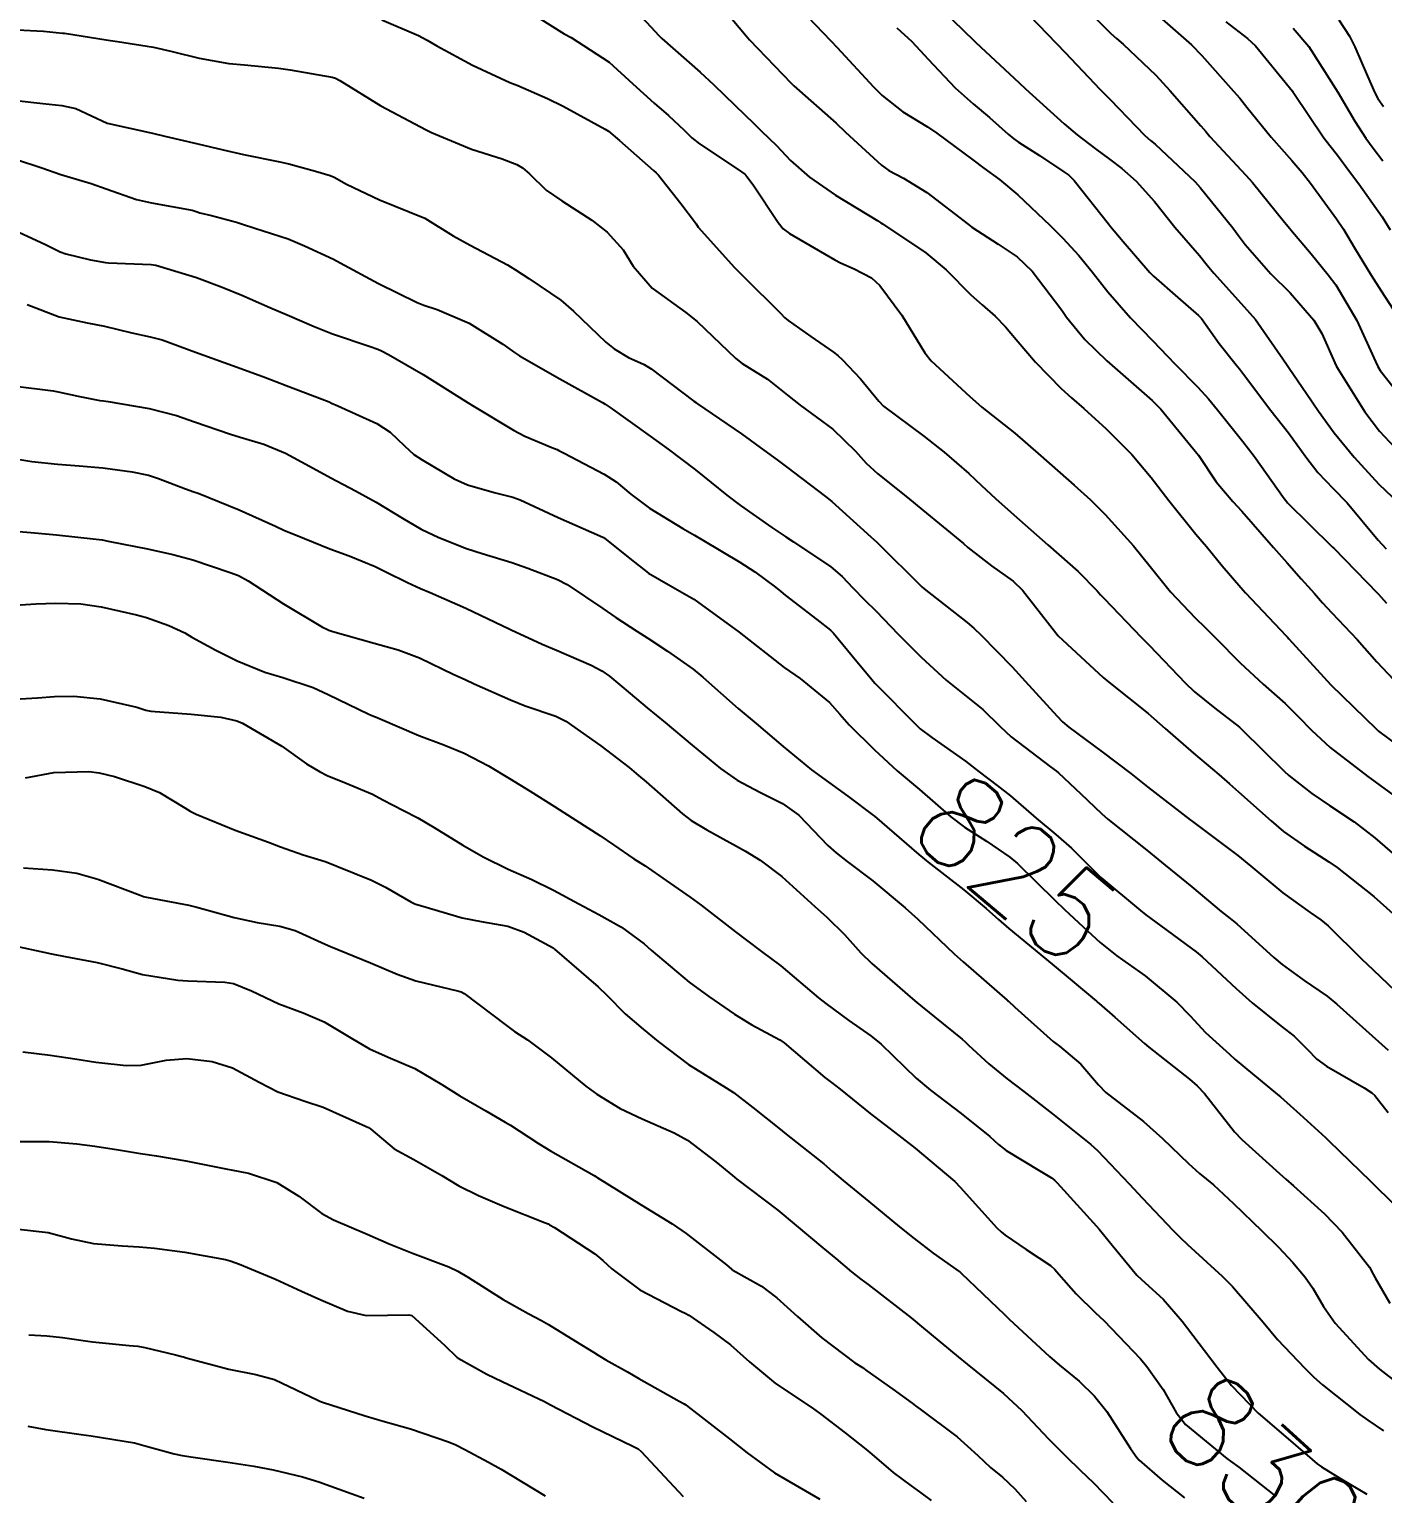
# Model space of a CAD drawing. Header units: metres. Extents: x 307586 to 320046, y 7427249 to 7434250.
# Drawn here: x 319499 to 319558.4, y 7429415.7 to 7429480 of the extents above; entities that cross this region are included whole.
import ezdxf
from ezdxf.enums import TextEntityAlignment as Align

# ---------------------------------------------------------------- set-up
doc = ezdxf.new("R2010")
doc.units = ezdxf.units.M
doc.header["$MEASUREMENT"] = 0
for name, color, linetype in [('Cotas', 45, 'Continuous'), ('Curvas de Nivel 1m', 11, 'Continuous'), ('Curvas de Nivel 5m', 15, 'Continuous')]:
    doc.layers.add(name, color=color, linetype=linetype)
doc.styles.add('Style-STANDARD', font='STANDARD.shx')

msp = doc.modelspace()

# ---------------------------------------------------------------- linework, layer by layer
at = {"layer": 'Curvas de Nivel 1m', "flags": 128}
for points, elevation in [([(319524.846, 7429481.606), (319526.426, 7429479.893), (319526.569, 7429479.732), (319526.721, 7429479.586), (319528.401, 7429478.11), (319529.008, 7429477.554), (319530.38, 7429476.23), (319530.725, 7429475.883), (319531.088, 7429475.529), (319531.744, 7429474.897), (319532.36, 7429474.242), (319533.197, 7429473.502), (319534.341, 7429472.72), (319536.205, 7429471.582), (319536.324, 7429471.507), (319536.402, 7429471.459), (319538.31, 7429470.178), (319539.193, 7429469.431), (319540.287, 7429468.337), (319540.772, 7429467.904), (319541.346, 7429467.404), (319541.8, 7429466.929), (319542.263, 7429466.385), (319543.121, 7429465.381), (319544.241, 7429464.227), (319544.693, 7429463.819), (319545.235, 7429463.355), (319546.22, 7429462.466), (319547.346, 7429461.329), (319548.193, 7429460.33), (319548.969, 7429459.312), (319550.161, 7429457.832), (319550.617, 7429457.293), (319551.312, 7429456.45), (319552.135, 7429455.491), (319552.338, 7429455.268), (319554.114, 7429453.38), (319554.178, 7429453.313), (319554.235, 7429453.248), (319556.083, 7429451.22), (319558.064, 7429449.29), (319558.167, 7429449.199), (319560.042, 7429447.805)], 818), ([(319528.885, 7429481.556), (319530.425, 7429479.702), (319530.5, 7429479.615), (319530.565, 7429479.538), (319532.395, 7429477.623), (319532.51, 7429477.509), (319534.377, 7429475.867), (319534.781, 7429475.486), (319536.358, 7429474.025), (319536.684, 7429473.793), (319537.323, 7429473.455), (319538.344, 7429472.824), (319540.176, 7429471.421), (319540.322, 7429471.311), (319541.478, 7429470.566), (319542.309, 7429470.01), (319542.972, 7429469.383), (319544.277, 7429467.665), (319544.482, 7429467.367), (319545.285, 7429466.377), (319546.254, 7429465.441), (319546.373, 7429465.339), (319548.237, 7429463.71), (319548.616, 7429463.316), (319550.204, 7429461.389), (319550.268, 7429461.299), (319551.045, 7429460.141), (319551.782, 7429459.276), (319552.177, 7429458.852), (319553.566, 7429457.256), (319554.146, 7429456.601), (319554.781, 7429455.882), (319555.356, 7429455.232), (319555.72, 7429454.818), (319556.125, 7429454.389), (319557.238, 7429453.209), (319558.098, 7429452.234), (319559.081, 7429451.19)], 817), ([(319532.44, 7429481.259), (319534.142, 7429479.493), (319534.418, 7429479.193), (319536.007, 7429477.474), (319536.389, 7429477.085), (319537.296, 7429476.37), (319538.376, 7429475.706), (319538.786, 7429475.436), (319540.361, 7429474.261), (319540.847, 7429473.902), (319541.531, 7429473.402), (319542.343, 7429472.729), (319543.763, 7429471.376), (319544.317, 7429470.825), (319545.022, 7429470.071), (319545.61, 7429469.35), (319546.29, 7429468.465), (319547.287, 7429467.33), (319548.263, 7429466.315), (319549.232, 7429465.31), (319550.243, 7429464.287), (319550.714, 7429463.77), (319551.103, 7429463.287), (319552.212, 7429461.899), (319552.709, 7429461.265), (319554.033, 7429459.403), (319554.142, 7429459.25), (319554.182, 7429459.206), (319555.123, 7429458.281), (319556.154, 7429457.267), (319556.205, 7429457.219), (319558.133, 7429455.247), (319558.175, 7429455.2), (319558.521, 7429454.804)], 816), ([(319539.02, 7429480.851), (319540.424, 7429479.49), (319540.457, 7429479.454), (319540.499, 7429479.419), (319542.397, 7429477.651), (319542.679, 7429477.387), (319544.378, 7429475.84), (319544.944, 7429475.364), (319545.756, 7429474.745), (319546.362, 7429474.294), (319546.907, 7429473.883), (319547.539, 7429473.328), (319548.34, 7429472.429), (319549.237, 7429471.311), (319550.311, 7429470.063), (319550.658, 7429469.646), (319550.942, 7429469.29), (319552.281, 7429467.82), (319552.775, 7429467.265), (319553.978, 7429465.531), (319554.167, 7429465.251), (319554.252, 7429465.129), (319555.017, 7429464.015), (319555.537, 7429463.23), (319556.219, 7429462.284), (319557.097, 7429461.211), (319558.191, 7429460.037), (319559.068, 7429459.191)], 814), ([(319542.439, 7429481.02), (319544.042, 7429479.374), (319544.417, 7429478.981), (319545.957, 7429477.354), (319546.389, 7429476.913), (319547.16, 7429476.117), (319547.923, 7429475.327), (319548.169, 7429475.12), (319548.369, 7429474.95), (319550.119, 7429473.302), (319550.349, 7429473.045), (319551.781, 7429471.278), (319552.012, 7429470.966), (319552.316, 7429470.546), (319553.444, 7429469.259), (319554.29, 7429468.421), (319555.327, 7429467.234), (319555.685, 7429466.646), (319556.254, 7429465.352), (319556.319, 7429465.219), (319556.397, 7429465.073), (319557.576, 7429463.207), (319558.22, 7429462.359), (319559.31, 7429461.189)], 813), ([(319544.896, 7429481.365), (319546.427, 7429479.803), (319546.666, 7429479.587), (319546.96, 7429479.342), (319548.403, 7429477.98), (319549.021, 7429477.314), (319550.377, 7429475.753), (319550.587, 7429475.509), (319550.774, 7429475.294), (319551.541, 7429474.459), (319552.356, 7429473.595), (319552.646, 7429473.267), (319554.049, 7429471.531), (319554.277, 7429471.25), (319554.322, 7429471.195), (319555.22, 7429470.144), (319555.967, 7429469.225), (319556.296, 7429468.783), (319557.224, 7429467.21), (319558.043, 7429465.414), (319558.14, 7429465.201), (319558.251, 7429465.019), (319559.7, 7429463.185)], 812), ([(319521.298, 7429480.514), (319522.425, 7429479.798), (319522.739, 7429479.627), (319524.407, 7429478.548), (319525.447, 7429477.599), (319526.385, 7429476.75), (319527.012, 7429476.213), (319527.697, 7429475.57), (319528.039, 7429475.234), (319528.367, 7429474.969), (319530.062, 7429473.837), (319530.354, 7429473.634), (319530.406, 7429473.592), (319530.449, 7429473.539), (319530.721, 7429473.161), (319531.822, 7429471.518), (319532.049, 7429471.243), (319532.318, 7429471.035), (319533.409, 7429470.402), (319534.307, 7429469.874), (319534.561, 7429469.742), (319535.163, 7429469.477), (319535.914, 7429469.082), (319536.292, 7429468.747), (319537.247, 7429467.45), (319538.256, 7429465.79), (319538.533, 7429465.437), (319540.238, 7429463.884), (319540.479, 7429463.66), (319540.767, 7429463.412), (319542.216, 7429462.264), (319543.242, 7429461.38), (319544.195, 7429460.532), (319544.82, 7429459.991), (319545.528, 7429459.35), (319546.173, 7429458.707), (319547.422, 7429457.327), (319548.144, 7429456.422), (319549.045, 7429455.311), (319550.122, 7429454.172), (319550.566, 7429453.742), (319551.023, 7429453.286), (319552.097, 7429452.197), (319553.106, 7429451.26), (319554.075, 7429450.409), (319554.655, 7429449.827), (319555.225, 7429449.233), (319556.052, 7429448.469), (319557.704, 7429447.203), (319558.031, 7429446.967), (319558.849, 7429446.368)], 819), ([(319548.436, 7429480.642), (319549.968, 7429479.305), (319550.416, 7429478.85), (319551.81, 7429477.279), (319552.079, 7429476.964), (319552.386, 7429476.575), (319553.46, 7429475.259), (319554.363, 7429474.238), (319554.817, 7429473.705), (319555.187, 7429473.237), (319556.33, 7429471.681), (319556.633, 7429471.217), (319557.121, 7429470.406), (319557.856, 7429469.204), (319558.293, 7429468.517), (319559.153, 7429467.191)], 811), ([(319556.435, 7429480.415), (319556.9, 7429479.696), (319557.135, 7429479.219), (319557.682, 7429477.932), (319558.005, 7429477.206), (319558.142, 7429476.955), (319558.387, 7429476.609)], 808), ([(319498.423, 7429479.966), (319499.585, 7429479.908), (319500.422, 7429479.827), (319500.501, 7429479.819), (319502.418, 7429479.52), (319502.825, 7429479.457), (319504.413, 7429479.205), (319505.235, 7429479.017), (319506.406, 7429478.72), (319507.716, 7429478.497), (319508.402, 7429478.433), (319509.893, 7429478.293), (319510.4, 7429478.22), (319512.252, 7429477.895), (319512.394, 7429477.851), (319512.58, 7429477.748), (319514.382, 7429476.641), (319516.124, 7429475.712), (319516.371, 7429475.587), (319516.608, 7429475.467), (319518.359, 7429474.739), (319519.717, 7429474.302), (319520.349, 7429474.061), (319520.606, 7429473.915), (319520.911, 7429473.652), (319521.639, 7429472.937), (319522.335, 7429472.461), (319523.641, 7429471.617), (319524.318, 7429471.096), (319525.022, 7429470.315), (319525.465, 7429469.593), (319526.289, 7429468.636), (319527.767, 7429467.565), (319528.269, 7429467.171), (319529.972, 7429465.543), (319530.251, 7429465.334), (319531.355, 7429464.635), (319532.237, 7429463.942), (319532.795, 7429463.504), (319534.217, 7429462.445), (319535.219, 7429461.475), (319535.683, 7429460.953), (319536.193, 7429460.491), (319537.504, 7429459.447), (319538.175, 7429458.894), (319539.961, 7429457.422), (319540.151, 7429457.256), (319541.18, 7429456.441), (319542.137, 7429455.772), (319542.55, 7429455.386), (319544.113, 7429453.37), (319546.086, 7429451.547), (319546.337, 7429451.337), (319548.069, 7429449.974), (319548.813, 7429449.312), (319550.047, 7429448.224), (319551.167, 7429447.283), (319551.632, 7429446.879), (319552.026, 7429446.535), (319553.456, 7429445.256), (319554.008, 7429444.796), (319554.917, 7429444.152), (319555.995, 7429443.462), (319556.352, 7429443.216), (319557.974, 7429441.942), (319558.808, 7429441.192)], 821), ([(319554.431, 7429480.044), (319555.119, 7429479.243), (319556.393, 7429477.23), (319557.127, 7429475.966), (319557.614, 7429475.211), (319557.937, 7429474.773), (319558.363, 7429474.218)], 809), ([(319498.382, 7429476.869), (319499.551, 7429476.738), (319500.38, 7429476.648), (319501.004, 7429476.515), (319502.373, 7429475.87), (319504.367, 7429475.441), (319504.901, 7429475.308), (319506.36, 7429474.964), (319507.467, 7429474.703), (319508.353, 7429474.503), (319509.95, 7429474.183), (319510.348, 7429474.092), (319511.52, 7429473.762), (319512.162, 7429473.573), (319512.34, 7429473.499), (319512.88, 7429473.202), (319514.331, 7429472.514), (319516.323, 7429471.71), (319517.56, 7429470.932), (319518.311, 7429470.526), (319519.939, 7429469.664), (319520.3, 7429469.439), (319520.885, 7429469.06), (319522.28, 7429468.11), (319522.848, 7429467.624), (319524.259, 7429466.259), (319524.621, 7429465.969), (319525.262, 7429465.595), (319525.942, 7429465.276), (319526.248, 7429465.089), (319528.119, 7429463.677), (319528.233, 7429463.594), (319528.282, 7429463.56), (319530.213, 7429462.237), (319531.194, 7429461.525), (319531.78, 7429461.098), (319532.196, 7429460.792), (319533.906, 7429459.493), (319534.18, 7429459.264), (319535.895, 7429457.725), (319536.153, 7429457.493), (319536.187, 7429457.46), (319538.134, 7429455.522), (319538.228, 7429455.439), (319540.118, 7429453.968), (319540.417, 7429453.717), (319540.736, 7429453.411), (319542.092, 7429452.01), (319542.671, 7429451.384), (319544.068, 7429449.845), (319544.3, 7429449.601), (319544.584, 7429449.362), (319546.047, 7429448.288), (319547.295, 7429447.327), (319548.027, 7429446.751), (319549.91, 7429445.301), (319550.012, 7429445.221), (319551.114, 7429444.393), (319551.998, 7429443.733), (319552.572, 7429443.264), (319553.976, 7429442.099), (319555.174, 7429441.232), (319555.643, 7429440.908), (319555.957, 7429440.646), (319557.43, 7429439.205), (319557.936, 7429438.717), (319559.546, 7429437.184)], 822), ([(319498.349, 7429474.298), (319499.505, 7429473.908), (319500.34, 7429473.623), (319501.68, 7429473.223), (319502.334, 7429472.992), (319503.658, 7429472.528), (319504.328, 7429472.376), (319506.107, 7429472.051), (319506.324, 7429471.986), (319506.44, 7429471.944), (319506.958, 7429471.82), (319508.052, 7429471.535), (319508.319, 7429471.444), (319508.853, 7429471.259), (319510.313, 7429470.8), (319511.037, 7429470.496), (319512.304, 7429469.901), (319512.595, 7429469.747), (319514.29, 7429468.84), (319515.977, 7429468.005), (319516.276, 7429467.882), (319516.864, 7429467.694), (319518.267, 7429467.091), (319519.746, 7429466.177), (319520.254, 7429465.815), (319520.342, 7429465.747), (319520.476, 7429465.657), (319522.238, 7429464.654), (319524.118, 7429463.611), (319524.232, 7429463.541), (319524.447, 7429463.39), (319526.211, 7429462.135), (319527.002, 7429461.572), (319528.194, 7429460.664), (319529.571, 7429459.546), (319530.176, 7429459.095), (319531.551, 7429458.13), (319532.156, 7429457.724), (319532.495, 7429457.507), (319534.142, 7429456.406), (319534.629, 7429455.974), (319535.095, 7429455.476), (319535.616, 7429454.956), (319536.123, 7429454.463), (319537.096, 7429453.45), (319538.098, 7429452.434), (319539.198, 7429451.429), (319540.076, 7429450.733), (319540.807, 7429450.146), (319541.566, 7429449.397), (319542.056, 7429448.95), (319543.778, 7429447.631), (319544.034, 7429447.439), (319544.121, 7429447.369), (319545.107, 7429446.437), (319546.015, 7429445.58), (319546.295, 7429445.337), (319547.999, 7429443.967), (319548.816, 7429443.312), (319549.979, 7429442.354), (319551.263, 7429441.281), (319551.657, 7429440.971), (319551.958, 7429440.73), (319553.571, 7429439.254), (319553.938, 7429438.946), (319554.908, 7429438.255), (319555.918, 7429437.556), (319556.338, 7429437.216), (319557.899, 7429435.821), (319558.596, 7429435.193)], 823), ([(319498.315, 7429471.177), (319499.662, 7429470.554), (319500.306, 7429470.234), (319500.555, 7429470.146), (319501.649, 7429469.88), (319502.301, 7429469.754), (319502.43, 7429469.739), (319504.3, 7429469.67), (319504.509, 7429469.638), (319506.292, 7429469.101), (319507.419, 7429468.68), (319508.281, 7429468.32), (319509.519, 7429467.788), (319510.27, 7429467.462), (319511.455, 7429466.952), (319512.262, 7429466.627), (319513.913, 7429466.077), (319514.255, 7429465.956), (319514.412, 7429465.885), (319514.719, 7429465.723), (319516.24, 7429464.845), (319518.107, 7429463.681), (319518.222, 7429463.604), (319518.414, 7429463.485), (319520.21, 7429462.394), (319520.699, 7429462.144), (319521.894, 7429461.635), (319522.118, 7429461.547), (319522.202, 7429461.514), (319522.429, 7429461.399), (319524.192, 7429460.473), (319524.719, 7429460.133), (319525.362, 7429459.592), (319526.174, 7429458.973), (319527.646, 7429458.08), (319528.156, 7429457.79), (319528.546, 7429457.556), (319530.144, 7429456.605), (319530.794, 7429456.185), (319531.707, 7429455.516), (319531.939, 7429455.321), (319532.129, 7429455.155), (319533.526, 7429454.088), (319534.114, 7429453.622), (319534.185, 7429453.56), (319534.255, 7429453.488), (319535.07, 7429452.504), (319535.93, 7429451.462), (319536, 7429451.379), (319536.081, 7429451.29), (319537.908, 7429449.442), (319538.061, 7429449.299), (319538.573, 7429448.917), (319540.04, 7429447.875), (319540.643, 7429447.411), (319541.435, 7429446.807), (319542.023, 7429446.358), (319543.154, 7429445.379), (319544.006, 7429444.664), (319544.705, 7429444.064), (319545.399, 7429443.349), (319545.984, 7429442.768), (319547.724, 7429441.322), (319547.961, 7429441.135), (319548.614, 7429440.656), (319549.947, 7429439.675), (319550.163, 7429439.514), (319550.432, 7429439.293), (319551.922, 7429437.9), (319552.625, 7429437.263), (319553.903, 7429436.247), (319554.466, 7429435.808), (319555.039, 7429435.233), (319555.461, 7429434.799), (319555.886, 7429434.496), (319557.545, 7429433.535), (319557.874, 7429433.327), (319558.012, 7429433.199), (319558.602, 7429432.452)], 824), ([(319498.229, 7429464.343), (319500.003, 7429464.126), (319500.226, 7429464.085), (319501.103, 7429463.887), (319502.054, 7429463.705), (319502.221, 7429463.683), (319502.424, 7429463.665), (319504.218, 7429463.354), (319505.425, 7429463.041), (319506.212, 7429462.77), (319507.785, 7429462.226), (319508.206, 7429462.097), (319509.258, 7429461.789), (319510.199, 7429461.397), (319511.248, 7429460.819), (319512.189, 7429460.315), (319513.281, 7429459.739), (319514.176, 7429459.241), (319515.341, 7429458.537), (319516.158, 7429458.06), (319516.927, 7429457.692), (319518.148, 7429457.202), (319518.837, 7429456.982), (319520.142, 7429456.596), (319520.833, 7429456.343), (319522.135, 7429455.842), (319522.558, 7429455.626), (319524.122, 7429454.568), (319524.695, 7429454.177), (319525.626, 7429453.587), (319526.108, 7429453.278), (319526.965, 7429452.706), (319528.088, 7429451.911), (319528.52, 7429451.556), (319530.069, 7429450.183), (319530.423, 7429449.891), (319530.862, 7429449.528), (319532.048, 7429448.523), (319533.292, 7429447.497), (319534.027, 7429446.947), (319534.881, 7429446.337), (319536.013, 7429445.488), (319536.048, 7429445.46), (319537.996, 7429443.774), (319538.411, 7429443.436), (319539.975, 7429442.233), (319540.951, 7429441.405), (319541.492, 7429440.93), (319541.954, 7429440.537), (319543.35, 7429439.376), (319543.936, 7429438.89), (319545.795, 7429437.342), (319545.86, 7429437.288), (319545.912, 7429437.243), (319546.602, 7429436.637), (319547.895, 7429435.482), (319548.089, 7429435.318), (319549.879, 7429433.92), (319550.216, 7429433.634), (319550.528, 7429433.29), (319551.848, 7429431.615), (319552.17, 7429431.267), (319553.828, 7429429.776), (319554.112, 7429429.532), (319554.44, 7429429.241), (319555.805, 7429428.003), (319556.583, 7429427.212), (319557.778, 7429425.674), (319557.944, 7429425.367), (319558.019, 7429425.196), (319558.666, 7429424.091)], 826), ([(319498.195, 7429461.178), (319499.072, 7429461.033), (319500.193, 7429460.913), (319501.15, 7429460.843), (319502.192, 7429460.744), (319503.474, 7429460.574), (319504.189, 7429460.427), (319504.625, 7429460.281), (319505.816, 7429459.826), (319506.181, 7429459.7), (319506.363, 7429459.635), (319508.17, 7429458.907), (319509.758, 7429458.185), (319510.156, 7429458.003), (319510.716, 7429457.772), (319511.746, 7429457.353), (319512.147, 7429457.2), (319513.001, 7429456.885), (319514.14, 7429456.424), (319514.605, 7429456.191), (319515.556, 7429455.709), (319516.129, 7429455.454), (319516.545, 7429455.278), (319518.117, 7429454.594), (319520.047, 7429453.661), (319520.103, 7429453.633), (319521.467, 7429453.01), (319522.094, 7429452.741), (319523.615, 7429452.088), (319524.086, 7429451.843), (319524.425, 7429451.605), (319525.324, 7429450.84), (319526.069, 7429450.21), (319526.858, 7429449.572), (319528.048, 7429448.574), (319529.286, 7429447.547), (319530.028, 7429447.037), (319531.015, 7429446.518), (319532.018, 7429446.018), (319532.726, 7429445.503), (319534, 7429444.18), (319534.363, 7429443.851), (319534.848, 7429443.477), (319535.98, 7429442.622), (319537.397, 7429441.446), (319537.958, 7429440.939), (319539.545, 7429439.424), (319539.938, 7429439.066), (319541.869, 7429437.391), (319541.894, 7429437.371), (319541.913, 7429437.352), (319542.213, 7429437.084), (319543.895, 7429435.58), (319544.009, 7429435.484), (319544.169, 7429435.366), (319545.106, 7429434.573), (319545.876, 7429433.671), (319546.208, 7429433.337), (319547.854, 7429432.069), (319548.694, 7429431.311), (319549.832, 7429430.212), (319550.321, 7429429.786), (319550.93, 7429429.283), (319551.811, 7429428.463), (319553.05, 7429427.257), (319553.786, 7429426.542), (319554.413, 7429425.874), (319554.946, 7429425.232), (319555.284, 7429424.743), (319555.76, 7429423.94), (319556.276, 7429423.215), (319557.729, 7429421.624), (319558.222, 7429421.193), (319559.069, 7429420.533)], 827), ([(319498.154, 7429457.985), (319499.02, 7429457.911), (319500.152, 7429457.805), (319501.898, 7429457.622), (319502.15, 7429457.586), (319502.495, 7429457.521), (319504.146, 7429457.193), (319505.259, 7429456.948), (319506.142, 7429456.714), (319507.778, 7429456.162), (319508.135, 7429456.023), (319508.564, 7429455.796), (319510.118, 7429454.773), (319511.822, 7429453.754), (319512.016, 7429453.665), (319512.102, 7429453.631), (319512.283, 7429453.566), (319514.096, 7429453.05), (319515.143, 7429452.764), (319516.09, 7429452.417), (319517.595, 7429451.685), (319518.081, 7429451.453), (319518.483, 7429451.271), (319520.072, 7429450.56), (319520.726, 7429450.307), (319522.065, 7429449.848), (319522.504, 7429449.626), (319524.047, 7429448.547), (319525.284, 7429447.591), (319525.698, 7429447.253), (319526.027, 7429446.965), (319527.62, 7429445.564), (319528.01, 7429445.277), (319528.697, 7429444.863), (319529.999, 7429444.138), (319530.384, 7429443.921), (319531.037, 7429443.524), (319531.982, 7429442.807), (319533.435, 7429441.495), (319533.958, 7429441.023), (319534.738, 7429440.265), (319535.457, 7429439.467), (319535.936, 7429438.997), (319537.724, 7429437.442), (319537.911, 7429437.283), (319538.68, 7429436.657), (319539.895, 7429435.674), (319540.034, 7429435.558), (319540.18, 7429435.416), (319541.069, 7429434.586), (319541.878, 7429433.928), (319542.599, 7429433.383), (319543.858, 7429432.393), (319545.188, 7429431.35), (319545.551, 7429431.056), (319545.837, 7429430.794), (319547.229, 7429429.326), (319547.814, 7429428.704), (319549.147, 7429427.3), (319549.47, 7429426.975), (319549.787, 7429426.671), (319551.314, 7429425.275), (319551.768, 7429424.817), (319553.115, 7429423.256), (319553.742, 7429422.498), (319554.936, 7429421.232), (319555.336, 7429420.843), (319555.716, 7429420.503), (319557.352, 7429419.204), (319557.699, 7429418.962), (319558.396, 7429418.486)], 828), ([(319498.115, 7429454.712), (319499.248, 7429454.777), (319500.116, 7429454.804), (319501.226, 7429454.774), (319502.115, 7429454.651), (319503.662, 7429454.302), (319504.108, 7429454.176), (319505.081, 7429453.835), (319505.781, 7429453.506), (319506.098, 7429453.323), (319507.149, 7429452.753), (319508.088, 7429452.281), (319509.289, 7429451.788), (319510.081, 7429451.55), (319511.417, 7429451.101), (319512.073, 7429450.804), (319513.86, 7429449.937), (319514.064, 7429449.853), (319514.154, 7429449.819), (319514.357, 7429449.726), (319516.052, 7429449.003), (319517.147, 7429448.588), (319518.041, 7429448.229), (319519.113, 7429447.669), (319520.027, 7429447.116), (319520.938, 7429446.562), (319522.015, 7429445.883), (319522.412, 7429445.626), (319523.998, 7429444.613), (319524.594, 7429444.203), (319525.492, 7429443.587), (319525.803, 7429443.396), (319525.988, 7429443.279), (319526.905, 7429442.645), (319527.968, 7429441.903), (319528.44, 7429441.555), (319529.951, 7429440.381), (319530.429, 7429440.014), (319531.091, 7429439.523), (319531.934, 7429438.887), (319533.599, 7429437.493), (319533.91, 7429437.237), (319534.922, 7429436.494), (319535.897, 7429435.823), (319536.339, 7429435.456), (319537.878, 7429433.971), (319538.515, 7429433.434), (319539.858, 7429432.419), (319541.108, 7429431.401), (319541.494, 7429431.05), (319541.837, 7429430.784), (319543.303, 7429429.901), (319543.825, 7429429.583), (319543.945, 7429429.489), (319544.076, 7429429.366), (319545.795, 7429427.473), (319545.912, 7429427.339), (319546.483, 7429426.636), (319547.569, 7429425.322), (319547.771, 7429425.126), (319548.725, 7429424.268), (319549.561, 7429423.293), (319549.749, 7429423.045), (319551.092, 7429421.276), (319551.715, 7429420.472), (319552.895, 7429419.258), (319553.693, 7429418.575), (319555.254, 7429417.226), (319555.484, 7429417.036), (319555.67, 7429416.904), (319556.472, 7429416.405), (319557.658, 7429415.704)], 829), ([(319498.788, 7429447.149), (319500.028, 7429447.379), (319501.575, 7429447.423), (319502.028, 7429447.369), (319502.693, 7429447.196), (319504.022, 7429446.762), (319504.677, 7429446.497), (319505.79, 7429445.823), (319506.011, 7429445.678), (319506.282, 7429445.544), (319507.999, 7429444.851), (319509.453, 7429444.323), (319509.988, 7429444.123), (319510.975, 7429443.765), (319511.758, 7429443.531), (319511.98, 7429443.456), (319512.457, 7429443.267), (319513.972, 7429442.657), (319514.591, 7429442.343), (319515.702, 7429441.704), (319515.873, 7429441.612), (319515.962, 7429441.579), (319516.123, 7429441.537), (319517.956, 7429441.002), (319518.783, 7429440.843), (319519.953, 7429440.639), (319520.677, 7429440.376), (319521.943, 7429439.679), (319522.012, 7429439.629), (319523.918, 7429437.974), (319524.308, 7429437.604), (319525.107, 7429436.794), (319525.898, 7429436.109), (319526.559, 7429435.573), (319527.883, 7429434.558), (319529.541, 7429433.543), (319529.87, 7429433.331), (319530.713, 7429432.675), (319531.847, 7429431.764), (319532.181, 7429431.507), (319533.83, 7429430.205), (319534.215, 7429429.872), (319534.67, 7429429.477), (319535.809, 7429428.554), (319537.144, 7429427.446), (319537.788, 7429426.921), (319538.628, 7429426.278), (319539.774, 7429425.476), (319539.81, 7429425.446), (319539.852, 7429425.409), (319541.755, 7429423.585), (319541.962, 7429423.388), (319543.729, 7429421.742), (319544.174, 7429421.363), (319545.032, 7429420.666), (319545.71, 7429420.011), (319546.242, 7429419.335), (319547.286, 7429417.717), (319547.559, 7429417.321), (319547.672, 7429417.199), (319548.684, 7429416.325), (319549.656, 7429415.553)], 831), ([(319498.7, 7429443.189), (319499.975, 7429443.107), (319501.048, 7429442.958), (319501.971, 7429442.703), (319503.826, 7429441.99), (319503.964, 7429441.937), (319504.03, 7429441.915), (319504.406, 7429441.843), (319505.731, 7429441.593), (319505.96, 7429441.55), (319506.304, 7429441.472), (319507.955, 7429441.013), (319508.953, 7429440.79), (319509.951, 7429440.636), (319510.625, 7429440.446), (319511.944, 7429439.85), (319512.17, 7429439.748), (319513.932, 7429439.021), (319515.104, 7429438.534), (319515.921, 7429438.236), (319517.816, 7429437.78), (319517.914, 7429437.749), (319518.036, 7429437.679), (319519.899, 7429436.268), (319520.258, 7429436.016), (319520.82, 7429435.646), (319521.881, 7429434.86), (319523.386, 7429433.615), (319523.859, 7429433.265), (319524.893, 7429432.634), (319525.849, 7429432.179), (319527.258, 7429431.566), (319527.84, 7429431.236), (319529.083, 7429430.295), (319529.824, 7429429.691), (319529.907, 7429429.622), (319530.009, 7429429.537), (319531.803, 7429428.166), (319532.609, 7429427.502), (319533.783, 7429426.511), (319534.353, 7429426.056), (319535.048, 7429425.471), (319535.447, 7429425.142), (319535.767, 7429424.903), (319537.666, 7429423.441), (319537.752, 7429423.37), (319538.119, 7429423.063), (319539.728, 7429421.728), (319540.126, 7429421.406), (319541.71, 7429420.129), (319542.512, 7429419.382), (319543.684, 7429418.141), (319544.463, 7429417.358), (319545.084, 7429416.766), (319545.662, 7429416.199), (319546.509, 7429415.331)], 832), ([(319498.038, 7429439.823), (319499.936, 7429439.413), (319500.528, 7429439.297), (319501.93, 7429439.041), (319503.03, 7429438.755), (319503.923, 7429438.517), (319505.481, 7429438.265), (319505.919, 7429438.228), (319507.539, 7429438.184), (319507.918, 7429438.12), (319508.706, 7429437.792), (319509.907, 7429437.232), (319510.976, 7429436.837), (319511.9, 7429436.43), (319513.063, 7429435.738), (319513.886, 7429435.256), (319514.713, 7429434.885), (319515.873, 7429434.388), (319517.068, 7429433.688), (319517.858, 7429433.193), (319518.987, 7429432.534), (319519.847, 7429432.039), (319520.083, 7429431.894), (319520.456, 7429431.651), (319521.302, 7429431.102), (319521.834, 7429430.774), (319523.747, 7429429.688), (319523.823, 7429429.644), (319523.846, 7429429.632), (319523.884, 7429429.609), (319525.805, 7429428.41), (319527.173, 7429427.566), (319527.789, 7429427.144), (319529.55, 7429425.767), (319529.773, 7429425.585), (319529.799, 7429425.566), (319529.84, 7429425.539), (319531.087, 7429424.838), (319531.761, 7429424.326), (319532.677, 7429423.501), (319533.739, 7429422.572), (319535.187, 7429421.468), (319535.519, 7429421.261), (319535.72, 7429421.126), (319536.85, 7429420.31), (319537.705, 7429419.694), (319537.852, 7429419.586), (319538.062, 7429419.435), (319539.685, 7429418.22), (319540.587, 7429417.401), (319541.149, 7429416.877), (319541.663, 7429416.447), (319542.218, 7429415.944), (319542.703, 7429415.379)], 833), ([(319498.669, 7429435.124), (319499.879, 7429434.969), (319500.951, 7429434.809), (319501.875, 7429434.666), (319503.216, 7429434.513), (319503.873, 7429434.536), (319504.961, 7429434.749), (319505.878, 7429434.831), (319506.987, 7429434.698), (319507.872, 7429434.419), (319509.05, 7429433.788), (319509.859, 7429433.36), (319511.044, 7429432.952), (319511.852, 7429432.685), (319513.718, 7429431.857), (319513.844, 7429431.799), (319513.89, 7429431.776), (319513.95, 7429431.728), (319514.978, 7429430.857), (319515.83, 7429430.391), (319517.056, 7429429.688), (319517.816, 7429429.232), (319518.672, 7429428.809), (319519.803, 7429428.326), (319521.565, 7429427.633), (319521.726, 7429427.565), (319521.792, 7429427.534), (319522.005, 7429427.413), (319523.779, 7429426.26), (319524.134, 7429425.962), (319524.517, 7429425.599), (319525.759, 7429424.672), (319527.584, 7429423.723), (319527.744, 7429423.649), (319527.906, 7429423.558), (319529.007, 7429422.807), (319529.734, 7429422.261), (319530.564, 7429421.522), (319531.714, 7429420.571), (319533.312, 7429419.494), (319533.699, 7429419.223), (319534.769, 7429418.392), (319535.676, 7429417.679), (319535.933, 7429417.457), (319536.873, 7429416.656), (319537.659, 7429416.066), (319538.027, 7429415.804), (319538.539, 7429415.427)], 834), ([(319498.347, 7429427.354), (319499.786, 7429427.186), (319500.805, 7429426.906), (319501.781, 7429426.709), (319503.028, 7429426.61), (319503.78, 7429426.568), (319504.448, 7429426.508), (319505.778, 7429426.324), (319507.571, 7429426.006), (319507.774, 7429425.952), (319508.182, 7429425.796), (319509.763, 7429425.138), (319510.898, 7429424.62), (319511.75, 7429424.236), (319512.921, 7429423.738), (319513.741, 7429423.552), (319515.618, 7429423.578), (319515.741, 7429423.547), (319517.173, 7429422.241), (319517.723, 7429421.721), (319517.748, 7429421.704), (319517.787, 7429421.679), (319519.035, 7429420.979), (319519.713, 7429420.646), (319521.567, 7429419.769), (319521.704, 7429419.699), (319521.838, 7429419.629), (319523.689, 7429418.667), (319525.439, 7429417.821), (319525.675, 7429417.69), (319525.817, 7429417.579), (319527.653, 7429415.604)], 836), ([(319498.941, 7429422.698), (319499.731, 7429422.659), (319500.419, 7429422.579), (319501.728, 7429422.389), (319503.348, 7429422.232), (319503.726, 7429422.199), (319504.025, 7429422.145), (319505.374, 7429421.825), (319505.651, 7429421.75), (319505.722, 7429421.731), (319505.848, 7429421.693), (319507.717, 7429421.196), (319508.899, 7429420.966), (319509.713, 7429420.736), (319511.621, 7429419.834), (319511.703, 7429419.794), (319511.819, 7429419.749), (319513.694, 7429419.149), (319514.494, 7429418.915), (319515.686, 7429418.572), (319517.361, 7429417.999), (319517.676, 7429417.872), (319518.068, 7429417.674), (319519.116, 7429417.107), (319519.664, 7429416.799), (319521.591, 7429415.631)], 837), ([(319498.893, 7429418.693), (319499.683, 7429418.545), (319501.232, 7429418.322), (319501.679, 7429418.261), (319503.571, 7429417.955), (319503.674, 7429417.934), (319503.983, 7429417.845), (319505.322, 7429417.478), (319505.669, 7429417.407), (319506.15, 7429417.333), (319507.666, 7429417.113), (319508.817, 7429416.935), (319509.663, 7429416.775), (319510.944, 7429416.473), (319511.658, 7429416.25), (319513.077, 7429415.736), (319513.65, 7429415.537)], 838)]:
    msp.add_lwpolyline(points, dxfattribs=dict(at, elevation=elevation))
at = {"layer": 'Curvas de Nivel 5m', "flags": 128}
for points, elevation in [([(319514.43, 7429480.409), (319516.044, 7429479.714), (319516.42, 7429479.515), (319516.849, 7429479.271), (319518.404, 7429478.418), (319520.045, 7429477.663), (319520.392, 7429477.524), (319521.704, 7429476.958), (319522.383, 7429476.617), (319524.231, 7429475.611), (319524.372, 7429475.521), (319524.866, 7429475.107), (319526.355, 7429473.797), (319526.464, 7429473.698), (319526.566, 7429473.587), (319527.557, 7429472.349), (319528.153, 7429471.563), (319528.22, 7429471.459), (319528.32, 7429471.316), (319529.903, 7429469.544), (319530.297, 7429469.139), (319531.934, 7429467.515), (319532.107, 7429467.348), (319532.27, 7429467.215), (319533.251, 7429466.512), (319534.256, 7429465.825), (319534.443, 7429465.675), (319534.641, 7429465.484), (319535.432, 7429464.66), (319536.235, 7429463.668), (319536.444, 7429463.458), (319538.213, 7429462.133), (319539.112, 7429461.431), (319540.194, 7429460.498), (319540.751, 7429459.974), (319541.366, 7429459.402), (319542.172, 7429458.688), (319543.66, 7429457.375), (319544.149, 7429456.946), (319544.988, 7429456.204), (319545.82, 7429455.345), (319545.97, 7429455.181), (319546.13, 7429455.01), (319547.76, 7429453.324), (319548.108, 7429452.966), (319549.701, 7429451.304), (319550.079, 7429450.936), (319550.985, 7429450.199), (319552.064, 7429449.37), (319552.178, 7429449.269), (319554.036, 7429447.435), (319554.235, 7429447.247), (319555.244, 7429446.45), (319556.02, 7429445.923), (319557.098, 7429445.209), (319558.006, 7429444.517), (319559.542, 7429443.185)], 820), ([(319551.472, 7429480.323), (319552.426, 7429479.583), (319552.772, 7429479.267), (319554.393, 7429477.278), (319554.413, 7429477.25), (319554.458, 7429477.184), (319555.772, 7429475.236), (319556.03, 7429474.894), (319556.365, 7429474.473), (319556.903, 7429473.759), (319557.311, 7429473.21), (319558.331, 7429471.762), (319558.68, 7429471.196)], 810), ([(319537.025, 7429480.057), (319537.69, 7429479.451), (319538.412, 7429478.683), (319539.596, 7429477.428), (319540.386, 7429476.727), (319541.098, 7429476.127), (319541.913, 7429475.397), (319542.168, 7429475.19), (319542.369, 7429475.047), (319543.293, 7429474.451), (319544.357, 7429473.745), (319544.575, 7429473.587), (319544.816, 7429473.363), (319546.325, 7429471.449), (319546.41, 7429471.339), (319546.963, 7429470.687), (319548.136, 7429469.322), (319548.3, 7429469.154), (319549.371, 7429468.225), (319550.275, 7429467.438), (319550.399, 7429467.298), (319551.184, 7429466.209), (319551.919, 7429465.275), (319552.073, 7429465.094), (319552.249, 7429464.856), (319553.448, 7429463.258), (319554.218, 7429462.285), (319554.989, 7429461.238), (319555.51, 7429460.544), (319556.189, 7429459.846), (319556.793, 7429459.214), (319558.159, 7429457.578), (319558.515, 7429457.196)], 815), ([(319498.859, 7429467.914), (319500.268, 7429467.379), (319501.491, 7429467.107), (319502.264, 7429466.965), (319503.453, 7429466.666), (319504.259, 7429466.491), (319504.785, 7429466.369), (319506.253, 7429465.82), (319508.243, 7429465.112), (319509.318, 7429464.708), (319510.232, 7429464.36), (319511.817, 7429463.756), (319512.112, 7429463.642), (319512.221, 7429463.593), (319512.5, 7429463.467), (319514.213, 7429462.693), (319514.8, 7429462.313), (319515.425, 7429461.712), (319515.831, 7429461.338), (319516.197, 7429461.094), (319517.606, 7429460.268), (319518.186, 7429460), (319519.359, 7429459.668), (319520.18, 7429459.458), (319520.494, 7429459.339), (319522.167, 7429458.572), (319524.001, 7429457.765), (319524.154, 7429457.69), (319524.274, 7429457.608), (319525.315, 7429456.763), (319526.138, 7429456.127), (319527.104, 7429455.57), (319528.127, 7429454.984), (319530.113, 7429453.54), (319532.09, 7429451.992), (319532.787, 7429451.503), (319534.073, 7429450.451), (319534.526, 7429449.942), (319534.944, 7429449.477), (319536.047, 7429448.376), (319537.044, 7429447.45), (319538.025, 7429446.626), (319539.406, 7429445.426), (319540.008, 7429444.975), (319540.966, 7429444.369), (319541.996, 7429443.664), (319542.324, 7429443.387), (319543.969, 7429441.775), (319544.398, 7429441.363), (319545.212, 7429440.607), (319545.949, 7429439.92), (319546.691, 7429439.333), (319547.93, 7429438.448), (319549.315, 7429437.306), (319549.907, 7429436.704), (319550.583, 7429435.973), (319551.335, 7429435.278), (319551.63, 7429435.014), (319551.888, 7429434.789), (319553.744, 7429433.251), (319553.871, 7429433.144), (319554.712, 7429432.386), (319555.845, 7429431.361), (319555.993, 7429431.218), (319557.825, 7429429.437), (319558.067, 7429429.198), (319559.798, 7429427.51)], 825), ([(319498.069, 7429450.576), (319499.319, 7429450.659), (319500.071, 7429450.711), (319500.906, 7429450.722), (319502.07, 7429450.611), (319503.672, 7429450.249), (319504.066, 7429450.115), (319504.289, 7429450.071), (319506.064, 7429449.935), (319507.368, 7429449.807), (319508.061, 7429449.649), (319508.32, 7429449.536), (319510.044, 7429448.54), (319511.129, 7429447.764), (319511.689, 7429447.415), (319512.028, 7429447.246), (319512.862, 7429446.904), (319514.02, 7429446.432), (319514.479, 7429446.185), (319515.377, 7429445.71), (319516.008, 7429445.382), (319516.73, 7429444.965), (319517.991, 7429444.189), (319518.873, 7429443.671), (319519.978, 7429443.136), (319521.008, 7429442.679), (319521.969, 7429442.213), (319523.075, 7429441.619), (319523.958, 7429441.152), (319524.954, 7429440.596), (319525.946, 7429439.853), (319526.256, 7429439.577), (319527.922, 7429438.18), (319528.774, 7429437.551), (319529.905, 7429436.775), (319530.671, 7429436.299), (319531.894, 7429435.64), (319532.082, 7429435.508), (319533.878, 7429433.995), (319534.165, 7429433.775), (319534.549, 7429433.48), (319535.857, 7429432.41), (319537.119, 7429431.447), (319537.837, 7429430.897), (319539.579, 7429429.422), (319539.819, 7429429.185), (319541.424, 7429427.396), (319541.614, 7429427.214), (319541.79, 7429427.072), (319542.712, 7429426.452), (319543.777, 7429425.741), (319543.973, 7429425.565), (319544.147, 7429425.364), (319544.905, 7429424.494), (319545.756, 7429423.668), (319546.11, 7429423.336), (319547.728, 7429421.647), (319548.009, 7429421.316), (319548.715, 7429420.307), (319549.297, 7429419.296), (319549.695, 7429418.759), (319551.516, 7429417.272), (319551.672, 7429417.162), (319552.048, 7429416.887), (319553.657, 7429415.62)], 830), ([(319498.559, 7429431.19), (319499.836, 7429431.18), (319501.041, 7429431.088), (319501.834, 7429430.982), (319502.879, 7429430.813), (319503.831, 7429430.662), (319504.542, 7429430.552), (319505.828, 7429430.33), (319507.663, 7429429.963), (319507.824, 7429429.934), (319508.585, 7429429.792), (319509.817, 7429429.392), (319510.786, 7429428.788), (319511.797, 7429428.027), (319512.306, 7429427.745), (319513.787, 7429427.119), (319514.757, 7429426.689), (319515.779, 7429426.289), (319517.374, 7429425.684), (319517.77, 7429425.494), (319518.23, 7429425.211), (319519.752, 7429424.254), (319520.855, 7429423.643), (319521.441, 7429423.334), (319521.738, 7429423.16), (319522.932, 7429422.417), (319523.726, 7429421.932), (319523.925, 7429421.807), (319524.261, 7429421.602), (319525.207, 7429421.077), (319525.715, 7429420.786), (319527.475, 7429419.792), (319527.704, 7429419.665), (319527.772, 7429419.627), (319527.86, 7429419.558), (319529.682, 7429418.14), (319530.457, 7429417.522), (319531.664, 7429416.646), (319533.653, 7429415.49)], 835)]:
    msp.add_lwpolyline(points, dxfattribs=dict(at, elevation=elevation))

# ---------------------------------------------------------------- texts
at = {"layer": 'Cotas', "style": 'Style-STANDARD'}
for s, rotation, p in [('825', 320.16327, (319542.277, 7429443.169, 825)), ('830', 317.67601, (319553.159, 7429416.759, 830))]:
    msp.add_text(s, height=4, rotation=rotation, dxfattribs=at).set_placement(p, align=Align.MIDDLE_CENTER)

doc.saveas('drawing.dxf')
